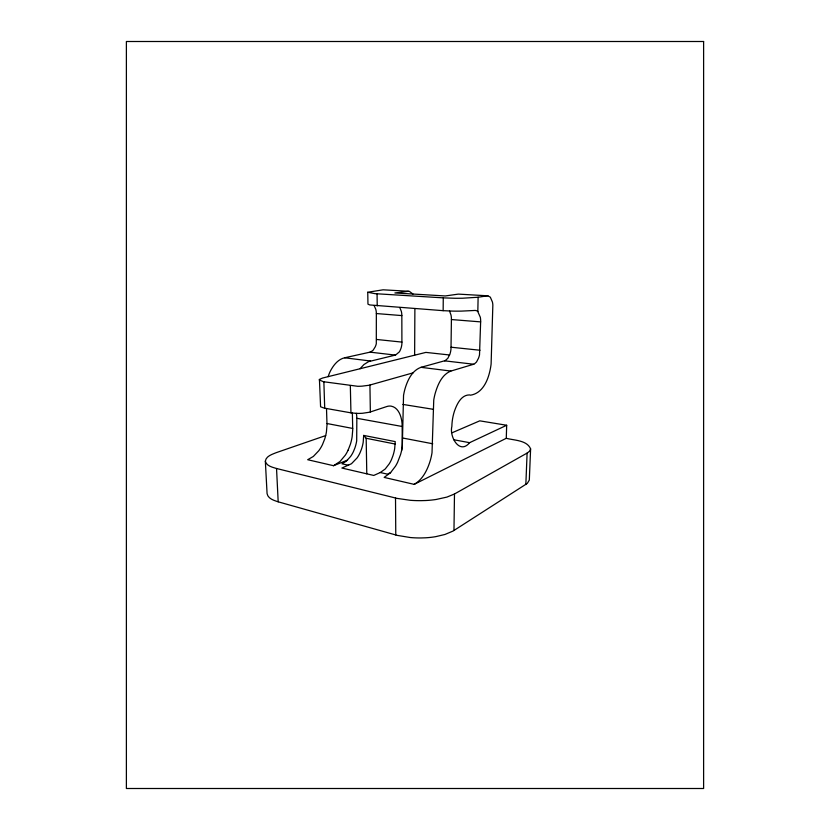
<?xml version="1.0" encoding="UTF-8"?>
<svg xmlns="http://www.w3.org/2000/svg" width="830" height="830" viewBox="0 0 830 830"><rect width="100%" height="100%" fill="white"/><g stroke="black" fill="none" stroke-linecap="round" stroke-linejoin="round"><path stroke-width="1.25" d="M414.253 484.305C422.833 479.46 427.419 469.842 430.21 460.785A67.147 67.147 0 0 0 432.015 452.765L433.748 400.039A66.888 66.888 0 0 1 435.148 393.534C437.69 384.83 441.809 374.61 450.887 371.062L474.21 364.08L476.493 362.025L478.474 358.27A23.697 23.697 0 0 0 479.512 354.867L480.663 321.096A20.854 20.854 0 0 0 480.3 317.236L477.821 311.634L478.122 297.244L487.272 295.833A2.905 2.905 0 0 1 487.864 295.812L490.323 297.171L492.408 301.985A18.602 18.602 0 0 1 492.844 305.077L491.111 363.997A65.155 65.155 0 0 1 489.503 372.618C487.086 382.391 481.608 393.451 470.517 395.184A6.277 6.277 0 0 0 469.407 394.924C460.961 394.935 456.749 404.584 454.363 411.4A53.078 53.078 0 0 0 451.862 426.444C449.165 436.487 459.54 455.162 469.593 442.681L506.684 425.261L506.269 438.292L414.149 484.357L384.134 477.406L390.38 472.861L395.454 466.242A44.26 44.26 0 0 0 397.643 462.196L400.506 454.705A61.316 61.316 0 0 0 402.301 446.872L403.546 395.433A61.047 61.047 0 0 1 404.926 389.104C407.447 380.472 411.908 370.522 421.018 367.327L445.16 360.645L447.827 358.311L449.964 354.016A23.25 23.25 0 0 0 451.001 348.849L451.416 319.55A20.221 20.221 0 0 0 450.981 314.954L449.518 311.011M477.914 311.499A4.959 4.959 0 0 0 474.034 310.503L461.397 311.115A256.387 256.387 0 0 1 452.744 311.105L443.147 310.669L443.272 297.866L375.015 293.664L367.752 292.243L382.879 289.846A4.015 4.015 0 0 1 383.553 289.836L409.304 291.309L412.935 294.038M325.692 435.574L276.193 452.672C272.126 454.352 265.984 456.116 265.341 461.2L267.073 493.611C267.945 498.695 273.952 500.438 278.185 501.818L397.29 535.392L410.342 537.539A108.543 108.543 0 0 0 421.09 537.954L425.448 537.809A88.354 88.354 0 0 0 435.854 536.626L444.942 534.468L453.004 531.076L527.32 483.371L529.312 480.072L530.609 448.906C527.071 440.128 514.185 440.408 506.269 438.292M453.969 530.463L454.487 493.985L527.507 452.848L529.685 451.074L530.609 448.906M525.846 484.481L527.102 453.087M401.564 450.721A44.063 44.063 0 0 0 402.239 442.981L402.166 426.485A34.922 34.922 0 0 0 401.409 419.129C400.288 413.672 397.238 407.281 391.2 406.15A9.514 9.514 0 0 0 386.676 406.576L369.609 412.209L362.554 413.267A66.307 66.307 0 0 1 358.29 413.413L351.93 413.018L324.188 408.101L320.588 406.773L319.436 379.403L322.58 378.034L425.883 352.397L449.621 354.991M414.627 355.188L414.886 308.615M348.144 450.068L350.364 444.309A52.954 52.954 0 0 0 352.138 436.85L352.729 429.753L352.366 413.05M360.064 368.728L363.934 364.546L368.593 361.631L395.62 355.022L399.272 351.941A12.377 12.377 0 0 0 400.05 350.623L400.89 348.61A20.086 20.086 0 0 0 401.907 343.672L401.834 315.587L376.353 313.553A16.621 16.621 0 0 0 375.762 309.206L374.123 305.606M454.487 493.985L446.955 497.087L436.134 499.473A101.333 101.333 0 0 1 425.593 500.532L421.184 500.656A124.998 124.998 0 0 1 410.279 500.293L397.051 498.384L276.535 468.494C272.468 467.228 266.43 466.035 265.341 461.2M390.639 472.623L387.34 474.127L380.296 472.519L373.759 475.445L341.887 468.047L351.464 463.731L357.118 457.88A31.976 31.976 0 0 0 360.033 452.765L361.413 449.331A43.295 43.295 0 0 0 363.208 442.151L363.685 435.418L395.225 441.602L394.696 448.532A47.476 47.476 0 0 1 392.881 455.929L391.521 459.488A34.777 34.777 0 0 1 389.26 463.794L385.234 468.981L380.296 472.519M452.174 432.731L479.761 420.841L506.684 425.261M326.501 408.516L327.01 424.794L326.449 431.725A49.25 49.25 0 0 1 324.706 438.997L322.476 444.6A37.174 37.174 0 0 1 318.741 450.783L313.335 456.459L307.691 459.716L333.546 465.703L340.02 461.48L345.249 455.255A39.591 39.591 0 0 0 348.144 450.068M333.546 465.703L347.542 460.09M412.998 372.877L369.174 385.245L362.056 386.158A78.414 78.414 0 0 1 357.74 386.292L323.347 381.707L319.228 379.891M376.353 313.553L376.301 343.713A17.689 17.689 0 0 1 375.243 346.805L373.147 350.198L370.647 352.013L344.637 357.782C337.955 359.317 333.39 365.304 330.371 371.083A36.157 36.157 0 0 0 328.172 376.644M478.122 297.244L462.59 298.219A309.683 309.683 0 0 1 454.788 298.261L443.272 297.866M408.391 291.309L394.904 292.959L445.254 295.957L458.025 294.162A3.164 3.164 0 0 1 458.637 294.131L487.864 295.812M367.752 292.243L367.96 304.174L369.807 304.952L443.147 310.669M451.416 319.55L480.653 321.884M376.696 339.48L401.959 342.105M451.074 347.22L480.02 350.239M370.004 352.138L395.319 355.095M444.59 360.843L473.639 364.225M344.637 357.782L370.512 361.019M421.018 367.327L450.887 371.062M402.851 404.418L432.98 409.263M356.392 413.382A34.04 34.04 0 0 1 356.827 418.279L402.166 426.485M453.875 439.776L469.593 442.681M326.968 423.518L352.709 428.446M402.986 438.074L432.762 443.78M363.685 435.418L366.175 438.282L395.173 444.04M348.59 465.298L342.033 463.804L346.39 461.127L350.592 456.459A31.519 31.519 0 0 0 353.528 451.375L354.898 447.961A42.486 42.486 0 0 0 356.693 440.834L356.838 418.279M399.759 307.515L401.315 311.271A17.804 17.804 0 0 1 401.834 315.587M276.535 468.494L278.185 501.818M323.866 381.79L324.706 408.194M350.333 385.794L350.945 412.832M366.175 438.282L366.787 473.826M369.931 385.016L370.356 411.939M377.069 293.81L377.225 305.886M395.516 498L395.775 534.966M703.612 41.5L126.388 41.5L126.388 788.5L703.612 788.5L703.612 41.5"/></g></svg>
